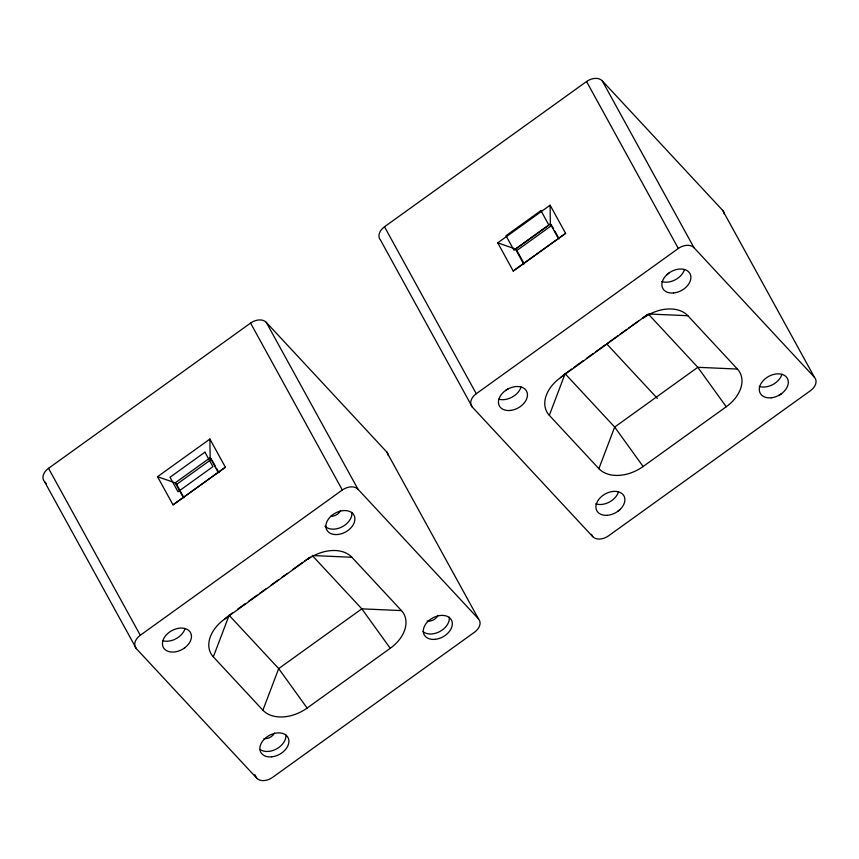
<?xml version="1.0" encoding="UTF-8"?>
<svg xmlns="http://www.w3.org/2000/svg" width="859" height="859" viewBox="0 0 859 859"><rect width="100%" height="100%" fill="white"/><g stroke="black" fill="none" stroke-linecap="round" stroke-linejoin="round"><path stroke-width="1.29" d="M390.254 648.298L361.822 608.838L312.257 555.515L351.889 557.276L401.454 610.599A34.392 23.891 -28.8 0 1 390.254 648.298L307.125 708.063A34.392 23.891 -28.8 0 1 262.897 710.2L213.333 656.877L229.128 615.28L232.37 612.95M262.897 710.2L278.692 668.603L361.822 608.838L401.454 610.599M726.242 406.747L697.809 367.298L648.244 313.975L687.876 315.725L737.43 369.059A34.392 23.891 -28.8 0 1 726.242 406.747L643.112 466.512A34.392 23.891 -28.8 0 1 598.884 468.66L549.32 415.337L565.115 373.74L571.589 369.08M598.884 468.66L614.679 427.063L697.809 367.298L737.43 369.059M213.333 656.877A34.392 23.891 -28.8 0 1 224.532 619.178L229.128 615.28L278.692 668.603L307.125 708.063M224.532 619.178L310.421 557.072M549.32 415.337A34.392 23.891 -28.8 0 1 560.508 377.638L565.115 373.74L614.679 427.063L643.112 466.512M560.508 377.638L647.332 314.748M173.024 504.867L225.391 467.221L209.907 439.056L157.541 476.702L173.024 504.867L225.391 467.221M513.231 271.004L565.598 233.358L550.114 205.194L497.748 242.839L513.231 271.004L565.598 233.358M48.523 468.327L250.57 323.081A12.187 8.461 -28.8 0 1 266.236 322.318L386.69 451.92L478.463 618.856A12.187 8.461 -28.8 0 1 474.501 632.213L272.453 777.47A12.187 8.461 -28.8 0 1 256.777 778.222L136.323 648.62L44.55 481.684A12.187 8.461 -28.8 0 1 48.523 468.327L140.285 635.263A12.187 8.461 -28.8 0 0 136.323 648.62M384.499 226.787L586.547 81.53A12.187 8.461 -28.8 0 1 602.223 80.778L722.677 210.38L814.45 377.316A12.187 8.461 -28.8 0 1 810.477 390.673L608.43 535.919A12.187 8.461 -28.8 0 1 592.764 536.682L472.31 407.08L380.537 240.144A12.187 8.461 -28.8 0 1 384.499 226.787L476.273 393.723A12.187 8.461 -28.8 0 0 472.31 407.08M157.541 476.702L175.225 482.855L176.632 484.369L211.539 459.264L210.133 457.761L209.907 439.056M497.748 242.839L515.432 248.992L516.839 250.506L551.746 225.412L550.34 223.898L550.114 205.194M140.285 635.263L342.333 490.006A12.187 8.461 -28.8 0 1 358.01 489.254L478.463 618.856M476.273 393.723L678.32 248.466A12.187 8.461 -28.8 0 1 693.997 247.703L814.45 377.316M237.771 609.063L245.32 603.63M248.562 601.311L257.195 595.094M259.364 593.548L265.839 588.887M271.24 585.011L278.788 579.578M282.031 577.248L287.432 573.361M292.833 569.485L302.54 562.495M304.709 560.948L309.025 557.845M573.748 367.523L583.465 360.544M586.708 358.214L593.182 353.554M595.341 352.007L605.058 345.017M607.216 343.46L618.018 335.708M620.177 334.151L626.651 329.491M628.809 327.945L638.527 320.955M642.843 317.851L647.171 314.748M606.486 343.654L657.339 398.361M44.55 481.684L46.375 483.649M602.223 80.778L693.997 247.703M586.547 81.53L678.32 248.466M552.358 226.518L553.593 228.752M554.817 230.985L559.112 238.802M558.318 238.405L550.34 223.898L515.432 248.992L523.41 263.498M516.839 250.506L524.205 263.896M591.464 534.33L592.764 536.682M266.236 322.318L358.01 489.254M250.57 323.081L342.333 490.006M212.152 460.381L215.222 465.965M216.447 468.198L218.905 472.665M218.111 472.267L210.133 457.761L175.225 482.855L183.203 497.361M176.632 484.369L183.998 497.758M254.833 774.7L256.777 778.222M386.69 451.92A12.187 8.461 -28.8 0 1 388.279 455.603M307.662 559.413A34.392 23.891 -28.8 0 1 351.889 557.276M449.268 617.159A15.473 10.748 -28.8 0 1 439.969 631.44A15.473 10.748 -28.8 0 1 422.961 631.526M438.047 615.345A8.257 5.734 -28.8 0 1 427.106 621.068M340.615 510.514A8.257 5.734 -28.8 0 1 330.511 516.345M351.846 512.329A15.473 10.748 -28.8 0 1 342.032 526.878A15.473 10.748 -28.8 0 1 324.949 526.127M274.483 733.114A8.257 5.734 -28.8 0 1 264.003 738.611M285.875 734.875A15.473 10.748 -28.8 0 1 276.856 748.747A15.473 10.748 -28.8 0 1 260.127 749.488M185.082 628.53A15.473 10.748 -28.8 0 1 162.92 640.75M722.677 210.38A12.187 8.461 -28.8 0 1 724.266 214.063M643.649 317.873A34.392 23.891 -28.8 0 1 687.876 315.725M505.522 390.523A15.569 10.813 -28.8 0 1 508.099 388.923M521.069 386.99A15.473 10.748 -28.8 0 1 498.907 399.21M666.648 274.944A15.569 10.813 -28.8 0 1 668.946 273.033M684.494 269.522A15.473 10.748 -28.8 0 1 661.731 281.537M620.112 509.451A15.569 10.813 -28.8 0 1 617.814 511.352M781.239 393.862A15.569 10.813 -28.8 0 1 778.662 395.473M618.491 491.842A15.473 10.748 -28.8 0 1 595.738 503.857M781.926 374.341A15.473 10.748 -28.8 0 1 759.184 386.378M204.936 452.156L170.018 477.26L177.996 491.767L212.914 466.662L204.936 452.156M540.923 210.616L506.005 235.71L513.983 250.227L548.89 225.122L540.923 210.616M435.18 639.332A15.473 10.748 -28.8 0 0 451.501 620.187A15.473 10.748 -28.8 0 0 426.773 622.711A15.473 10.748 -28.8 0 0 435.18 639.332M337.737 534.502A15.473 10.748 -28.8 0 0 354.08 515.357A15.473 10.748 -28.8 0 0 329.362 517.87A15.473 10.748 -28.8 0 0 337.737 534.502M271.723 756.833A15.473 10.748 -28.8 0 0 288.087 737.688A15.473 10.748 -28.8 0 0 263.369 740.179A15.473 10.748 -28.8 0 0 271.723 756.833M184.792 647.772A15.483 10.759 -28.8 0 0 189.055 630.721A15.451 10.738 -28.8 0 0 172.122 630.474A15.569 10.813 -28.8 0 0 169.534 632.063A15.483 10.759 -28.8 0 0 164.606 649.168A15.483 10.759 -28.8 0 0 184.792 647.772M510.611 410.419A15.483 10.759 -28.8 0 0 526.524 391.092A15.483 10.759 -28.8 0 0 501.699 394.066A15.483 10.759 -28.8 0 0 510.611 410.419M673.477 292.983A15.483 10.759 -28.8 0 0 690.164 273.978A15.483 10.759 -28.8 0 0 665.51 276.126A15.483 10.759 -28.8 0 0 673.477 292.983M607.109 515.314A15.451 10.738 -28.8 0 0 624.268 496.588A15.451 10.738 -28.8 0 0 599.818 498.156A15.451 10.738 -28.8 0 0 607.109 515.314M771.371 397.771A15.483 10.759 -28.8 0 0 787.435 378.508A15.483 10.759 -28.8 0 0 762.631 381.321A15.483 10.759 -28.8 0 0 771.371 397.771"/></g></svg>
